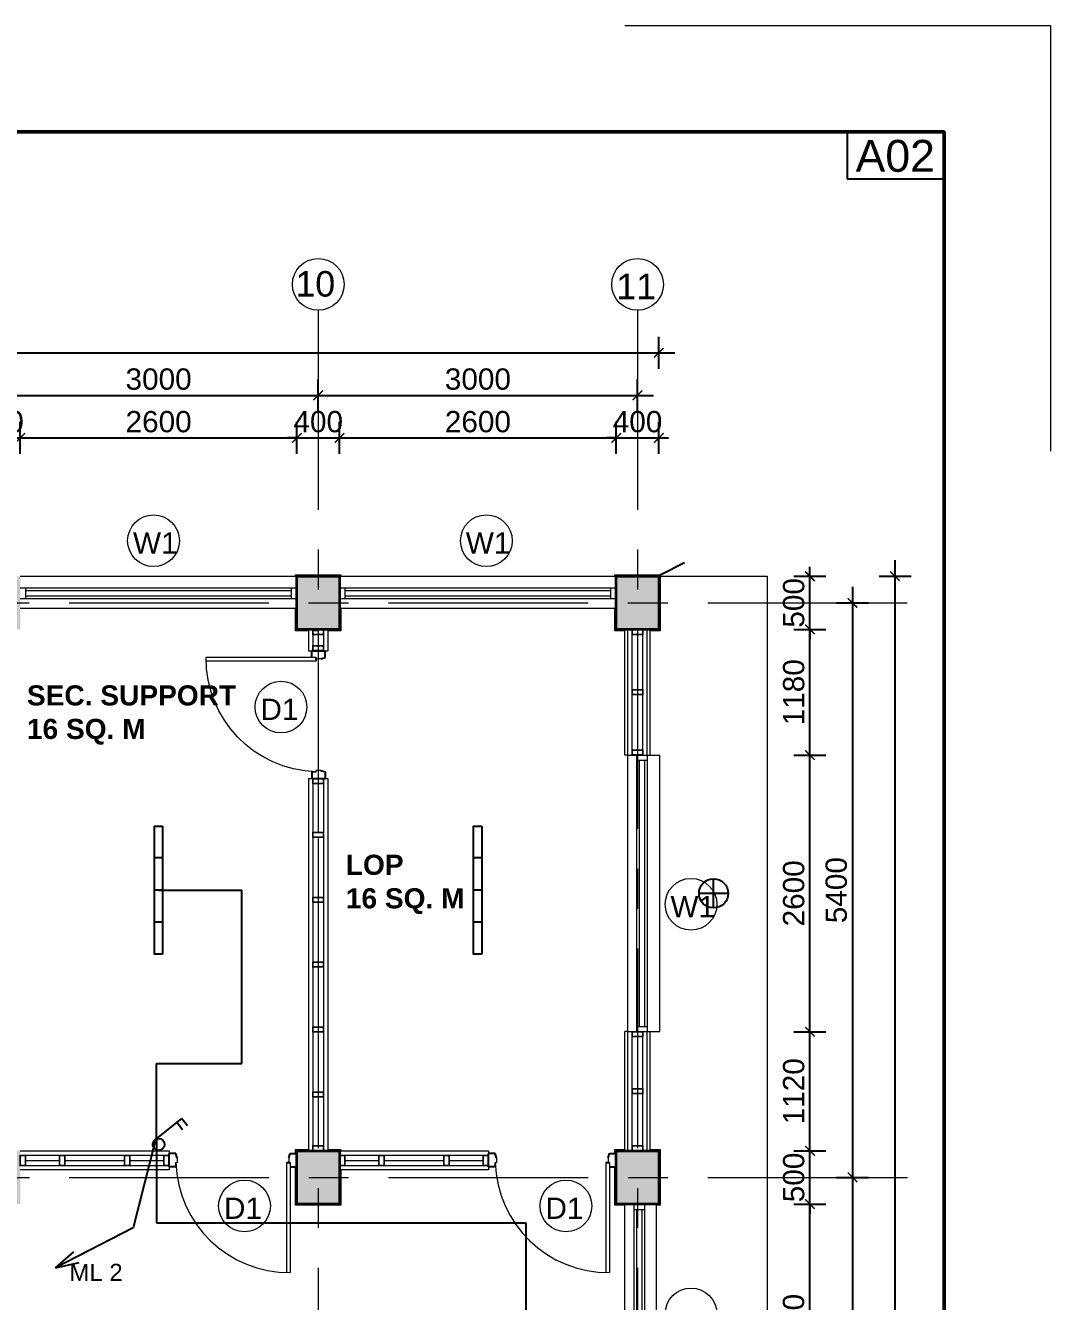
# Model space of a CAD drawing. Header units: inches. Extents: x 527934 to 2134587, y -408734 to 227304.
# Drawn here: x 1498151 to 1507781, y -192155 to -180163 of the extents above; entities that cross this region are included whole.
import ezdxf

# ---------------------------------------------------------------- set-up
doc = ezdxf.new("R2010")
doc.units = ezdxf.units.IN
doc.header["$MEASUREMENT"] = 0
doc.linetypes.add('CENTER', pattern=[2, 1.25, -0.25, 0.25, -0.25])
for name, color, linetype, lineweight in [('1 LIGHT N SWITCH', 3, 'Continuous', 25), ('6 LIGHT PT WIRING', 3, 'Continuous', 25), ('centre line', 1, 'CENTER', 9), ('dim', 253, 'Continuous', 9), ('door', 77, 'Continuous', 13), ('hatch', 250, 'Continuous', 5), ('hatch - general', 252, 'Continuous', 5), ('hatch 2', 251, 'Continuous', 5), ('metal', 40, 'Continuous', 18), ('partition wall', 5, 'Continuous', 20), ('plaster line', 253, 'Continuous', 5), ('sill', 253, 'Continuous', 13), ('text', 7, 'Continuous', 13), ('TITLE THICK', 7, 'Continuous', 50), ('TITLE THIN', 7, 'Continuous', 25), ('wall - brick', 30, 'Continuous', 35), ('window', 1, 'Continuous', 15)]:
    doc.layers.add(name, color=color, linetype=linetype, lineweight=lineweight)
doc.layers.add('paper', color=4, linetype='Continuous', lineweight=0, plot=False)
doc.styles.add('labelling', font='arial.ttf')
doc.styles.get("Standard").update_dxf_attribs({"font": 'arial.ttf'})
doc.styles.add('style1', font='arial.ttf')
doc.styles.add('swiss', font='swisse.ttf')
doc.linetypes.add('BATTING', pattern='A,0.0001,-0.1,[134,ltypeshp.shx,S=0.1,R=0,X=-0.1,Y=0],-0.2,[134,ltypeshp.shx,S=0.1,R=180,X=0.1,Y=0],-0.1', length=0.4001)
doc.dimstyles.new('dim 100', dxfattribs={"dimtxt": 200, "dimasz": 90, "dimexe": 150, "dimexo": 150, "dimgap": 50, "dimtad": 1, "dimdec": 0, "dimzin": 0, "dimdsep": 46, "dimtxsty": 'Standard', "dimblk": 'ARCHTICK', "dimcen": 100, "dimdle": 150, "dimazin": 0, "dimtfac": 1, "dimtdec": 0, "dimtix": 1, "dimtmove": 2, "dimatfit": 3, "dimfxl": 150, "dimfxlon": 1, "dimtolj": 1, "dimtzin": 0, "dimarcsym": 0})

# ---------------------------------------------------------------- blocks, each defined once
blk = doc.blocks.new('WINDOW 1')
at = {"layer": 'window'}
for p, q in [((2122082, -84476), (2124682, -84476)), ((2122132, -84476), (2122132, -84576)), ((2122132, -84501), (2124632, -84501)), ((2122082, -84576), (2124682, -84576)), ((2122132, -84551), (2124632, -84551))]:
    blk.add_line(p, q, dxfattribs=at)
at = {"layer": 'window', "ltscale": 400}
blk.add_line((2124632, -84576), (2124632, -84476), dxfattribs=at)
blk = doc.blocks.new('door 1')
at = {"layer": 'door', "lineweight": 25}
for p, q in [((1761262.3, -142071.5), (1761366.5, -142071.5)), ((1761262.3, -142124), (1761262.3, -142071.5)), ((1761366.5, -142124), (1761366.5, -142071.5)), ((1761333.2, -142134), (1761366.5, -142124)), ((1761295.7, -142989.8), (1761295.7, -143019)), ((1761262.3, -143019), (1761262.3, -143071.5)), ((1761262.3, -143071.5), (1761366.5, -143071.5)), ((1761333.2, -143009), (1761366.5, -143019)), ((1761366.5, -143019), (1761366.5, -143071.5))]:
    blk.add_line(p, q, dxfattribs=at)
at = {"layer": 'door'}
for p, q in [((1761262.3, -142124), (1761295.7, -142124)), ((1761295.7, -142124), (1761295.7, -142134)), ((1761333.2, -142134), (1761295.7, -142134)), ((1761295.7, -142989.8), (1760434.8, -142989.8)), ((1761295.7, -143019), (1760434.6, -143019)), ((1761333.2, -143009), (1761295.7, -143009))]:
    blk.add_line(p, q, dxfattribs=at)
blk.add_arc((1761319.9, -143009), 885.3, 91.56718, 180.64961, dxfattribs=at)
blk = doc.blocks.new('2X4')
at = {"layer": 'hatch 2'}
h = blk.add_hatch(dxfattribs=at)
h.set_pattern_fill('ANSI31', color=256, scale=20)
h.set_pattern_definition([(45, (0, 0), (-1.767766953, 1.767766953), [])])
h.paths.add_polyline_path([(5938822, -146997), (5938776, -146997, 0.414214), (5938774, -146999), (5938774, -147047), (5938777, -147047), (5938777, -147000), (5938821, -147000), (5938821, -147047), (5938824, -147047), (5938824, -146999, 0.414214)])
h.paths.add_polyline_path([(5938777, -147047), (5938774, -147047), (5938774, -147095, 0.414214), (5938776, -147097), (5938822, -147097, 0.414218), (5938824, -147095), (5938824, -147047), (5938821, -147047), (5938821, -147094), (5938777, -147094)])
at = {"layer": 'metal'}
blk.add_lwpolyline([(5938776, -147097), (5938822, -147097, 0.414214), (5938824, -147095), (5938824, -146999, 0.414214), (5938822, -146997), (5938776, -146997, 0.414214), (5938774, -146999), (5938774, -147095, 0.414214)], format="xyb", close=True, dxfattribs=at)
blk.add_lwpolyline([(5938777, -147094), (5938821, -147094), (5938821, -147000), (5938777, -147000)], close=True, dxfattribs=at)
blk = doc.blocks.new('_ArchTick')
at = {"color": 0, "linetype": 'ByBlock', "const_width": 0.15}
blk.add_lwpolyline([(-0.5, -0.5), (0.5, 0.5)], dxfattribs=at)
blk = doc.blocks.new('*D3329')
at = {"layer": 'Defpoints', "color": 0, "ltscale": 400}
for p in [(1504101, -183239), (1472701, -185339), (1504101, -185339)]:
    blk.add_point(p, dxfattribs=at)
at = {"layer": 'dim', "color": 0, "lineweight": -2, "ltscale": 400}
for p, q in [((1472701, -183389), (1472701, -183089)), ((1504101, -183389), (1504101, -183089)), ((1472551, -183239), (1504251, -183239))]:
    blk.add_line(p, q, dxfattribs=at)
at = {"layer": 'dim', "color": 0, "lineweight": -2, "ltscale": 400, "xscale": 90, "yscale": 90, "zscale": 90, "rotation": 180}
blk.add_blockref('_ArchTick', (1472701, -183239), dxfattribs=at)
at = {"layer": 'dim', "color": 0, "lineweight": -2, "ltscale": 400, "xscale": 90, "yscale": 90, "zscale": 90}
blk.add_blockref('_ArchTick', (1504101, -183239), dxfattribs=at)
at = {"layer": 'dim', "color": 0, "ltscale": 400, "insert": (1488401, -183087), "char_height": 200, "attachment_point": 5}
blk.add_mtext('\\A1;31400', dxfattribs=at)
blk = doc.blocks.new('*D3338')
at = {"layer": 'Defpoints', "color": 0, "ltscale": 400}
for p in [(1500901, -183639), (1497901, -185339), (1500901, -185339)]:
    blk.add_point(p, dxfattribs=at)
at = {"layer": 'dim', "color": 0, "lineweight": -2, "ltscale": 400}
for p, q in [((1497901, -183789), (1497901, -183489)), ((1500901, -183789), (1500901, -183489)), ((1497751, -183639), (1501051, -183639))]:
    blk.add_line(p, q, dxfattribs=at)
at = {"layer": 'dim', "color": 0, "lineweight": -2, "ltscale": 400, "xscale": 90, "yscale": 90, "zscale": 90, "rotation": 180}
blk.add_blockref('_ArchTick', (1497901, -183639), dxfattribs=at)
at = {"layer": 'dim', "color": 0, "lineweight": -2, "ltscale": 400, "xscale": 90, "yscale": 90, "zscale": 90}
blk.add_blockref('_ArchTick', (1500901, -183639), dxfattribs=at)
at = {"layer": 'dim', "color": 0, "ltscale": 400, "insert": (1499401, -183487), "char_height": 200, "attachment_point": 5}
blk.add_mtext('\\A1;3000', dxfattribs=at)
blk = doc.blocks.new('*D3339')
at = {"layer": 'Defpoints', "color": 0, "ltscale": 400}
for p in [(1503901, -183639), (1500901, -185339), (1503901, -185339)]:
    blk.add_point(p, dxfattribs=at)
at = {"layer": 'dim', "color": 0, "lineweight": -2, "ltscale": 400}
for p, q in [((1500901, -183789), (1500901, -183489)), ((1503901, -183789), (1503901, -183489)), ((1500751, -183639), (1504051, -183639))]:
    blk.add_line(p, q, dxfattribs=at)
at = {"layer": 'dim', "color": 0, "lineweight": -2, "ltscale": 400, "xscale": 90, "yscale": 90, "zscale": 90, "rotation": 180}
blk.add_blockref('_ArchTick', (1500901, -183639), dxfattribs=at)
at = {"layer": 'dim', "color": 0, "lineweight": -2, "ltscale": 400, "xscale": 90, "yscale": 90, "zscale": 90}
blk.add_blockref('_ArchTick', (1503901, -183639), dxfattribs=at)
at = {"layer": 'dim', "color": 0, "ltscale": 400, "insert": (1502401, -183487), "char_height": 200, "attachment_point": 5}
blk.add_mtext('\\A1;3000', dxfattribs=at)
blk = doc.blocks.new('*D3355')
at = {"layer": 'Defpoints', "color": 0, "ltscale": 400}
for p in [(1498101, -184039), (1497701, -185339), (1498101, -185339)]:
    blk.add_point(p, dxfattribs=at)
at = {"layer": 'dim', "color": 0, "lineweight": -2, "ltscale": 400}
for p, q in [((1497701, -184189), (1497701, -183889)), ((1498101, -184189), (1498101, -183889)), ((1497701, -184039), (1497611, -184039)), ((1497701, -184039), (1498101, -184039)), ((1498101, -184039), (1498191, -184039))]:
    blk.add_line(p, q, dxfattribs=at)
at = {"layer": 'dim', "color": 0, "lineweight": -2, "ltscale": 400, "xscale": 90, "yscale": 90, "zscale": 90}
blk.add_blockref('_ArchTick', (1497701, -184039), dxfattribs=at)
at = {"layer": 'dim', "color": 0, "lineweight": -2, "ltscale": 400, "xscale": 90, "yscale": 90, "zscale": 90, "rotation": 180}
blk.add_blockref('_ArchTick', (1498101, -184039), dxfattribs=at)
at = {"layer": 'dim', "color": 0, "ltscale": 400, "insert": (1497901, -183887), "char_height": 200, "attachment_point": 5}
blk.add_mtext('\\A1;400', dxfattribs=at)
blk = doc.blocks.new('*D3356')
at = {"layer": 'Defpoints', "color": 0, "ltscale": 400}
for p in [(1500701, -184039), (1498101, -185339), (1500701, -185339)]:
    blk.add_point(p, dxfattribs=at)
at = {"layer": 'dim', "color": 0, "lineweight": -2, "ltscale": 400}
for p, q in [((1498101, -184189), (1498101, -183889)), ((1500701, -184189), (1500701, -183889)), ((1497951, -184039), (1500851, -184039))]:
    blk.add_line(p, q, dxfattribs=at)
at = {"layer": 'dim', "color": 0, "lineweight": -2, "ltscale": 400, "xscale": 90, "yscale": 90, "zscale": 90, "rotation": 180}
blk.add_blockref('_ArchTick', (1498101, -184039), dxfattribs=at)
at = {"layer": 'dim', "color": 0, "lineweight": -2, "ltscale": 400, "xscale": 90, "yscale": 90, "zscale": 90}
blk.add_blockref('_ArchTick', (1500701, -184039), dxfattribs=at)
at = {"layer": 'dim', "color": 0, "ltscale": 400, "insert": (1499401, -183887), "char_height": 200, "attachment_point": 5}
blk.add_mtext('\\A1;2600', dxfattribs=at)
blk = doc.blocks.new('*D3357')
at = {"layer": 'Defpoints', "color": 0, "ltscale": 400}
for p in [(1501101, -184039), (1500701, -185339), (1501101, -185339)]:
    blk.add_point(p, dxfattribs=at)
at = {"layer": 'dim', "color": 0, "lineweight": -2, "ltscale": 400}
for p, q in [((1500701, -184189), (1500701, -183889)), ((1501101, -184189), (1501101, -183889)), ((1500701, -184039), (1500611, -184039)), ((1500701, -184039), (1501101, -184039)), ((1501101, -184039), (1501191, -184039))]:
    blk.add_line(p, q, dxfattribs=at)
at = {"layer": 'dim', "color": 0, "lineweight": -2, "ltscale": 400, "xscale": 90, "yscale": 90, "zscale": 90}
blk.add_blockref('_ArchTick', (1500701, -184039), dxfattribs=at)
at = {"layer": 'dim', "color": 0, "lineweight": -2, "ltscale": 400, "xscale": 90, "yscale": 90, "zscale": 90, "rotation": 180}
blk.add_blockref('_ArchTick', (1501101, -184039), dxfattribs=at)
at = {"layer": 'dim', "color": 0, "ltscale": 400, "insert": (1500901, -183887), "char_height": 200, "attachment_point": 5}
blk.add_mtext('\\A1;400', dxfattribs=at)
blk = doc.blocks.new('*D3358')
at = {"layer": 'Defpoints', "color": 0, "ltscale": 400}
for p in [(1503701, -184039), (1501101, -185339), (1503701, -185339)]:
    blk.add_point(p, dxfattribs=at)
at = {"layer": 'dim', "color": 0, "lineweight": -2, "ltscale": 400}
for p, q in [((1501101, -184189), (1501101, -183889)), ((1503701, -184189), (1503701, -183889)), ((1500951, -184039), (1503851, -184039))]:
    blk.add_line(p, q, dxfattribs=at)
at = {"layer": 'dim', "color": 0, "lineweight": -2, "ltscale": 400, "xscale": 90, "yscale": 90, "zscale": 90, "rotation": 180}
blk.add_blockref('_ArchTick', (1501101, -184039), dxfattribs=at)
at = {"layer": 'dim', "color": 0, "lineweight": -2, "ltscale": 400, "xscale": 90, "yscale": 90, "zscale": 90}
blk.add_blockref('_ArchTick', (1503701, -184039), dxfattribs=at)
at = {"layer": 'dim', "color": 0, "ltscale": 400, "insert": (1502401, -183887), "char_height": 200, "attachment_point": 5}
blk.add_mtext('\\A1;2600', dxfattribs=at)
blk = doc.blocks.new('*D3359')
at = {"layer": 'Defpoints', "color": 0, "ltscale": 400}
for p in [(1504101, -184039), (1503701, -185339), (1504101, -185339)]:
    blk.add_point(p, dxfattribs=at)
at = {"layer": 'dim', "color": 0, "lineweight": -2, "ltscale": 400}
for p, q in [((1503701, -184189), (1503701, -183889)), ((1504101, -184189), (1504101, -183889)), ((1503701, -184039), (1503611, -184039)), ((1503701, -184039), (1504101, -184039)), ((1504101, -184039), (1504191, -184039))]:
    blk.add_line(p, q, dxfattribs=at)
at = {"layer": 'dim', "color": 0, "lineweight": -2, "ltscale": 400, "xscale": 90, "yscale": 90, "zscale": 90}
blk.add_blockref('_ArchTick', (1503701, -184039), dxfattribs=at)
at = {"layer": 'dim', "color": 0, "lineweight": -2, "ltscale": 400, "xscale": 90, "yscale": 90, "zscale": 90, "rotation": 180}
blk.add_blockref('_ArchTick', (1504101, -184039), dxfattribs=at)
at = {"layer": 'dim', "color": 0, "ltscale": 400, "insert": (1503901, -183887), "char_height": 200, "attachment_point": 5}
blk.add_mtext('\\A1;400', dxfattribs=at)
blk = doc.blocks.new('*D3371')
at = {"layer": 'Defpoints', "color": 0, "ltscale": 400}
for p in [(1504101, -185339), (1506321, -185339), (1504101, -201079)]:
    blk.add_point(p, dxfattribs=at)
at = {"layer": 'dim', "color": 0, "lineweight": -2, "ltscale": 400}
for p, q in [((1506321, -201229), (1506321, -185189)), ((1506171, -185339), (1506471, -185339)), ((1506171, -201079), (1506471, -201079))]:
    blk.add_line(p, q, dxfattribs=at)
at = {"layer": 'dim', "color": 0, "lineweight": -2, "ltscale": 400, "xscale": 90, "yscale": 90, "zscale": 90}
for p, rotation in [((1506321, -185339), 90), ((1506321, -201079), 270)]:
    blk.add_blockref('_ArchTick', p, dxfattribs=dict(at, rotation=rotation))
at = {"layer": 'dim', "color": 0, "ltscale": 400, "insert": (1506169, -193209), "char_height": 200, "attachment_point": 5, "rotation": 90}
blk.add_mtext('\\A1;15740', dxfattribs=at)
blk = doc.blocks.new('*D2330')
at = {"layer": 'Defpoints', "color": 0, "ltscale": 400}
for p in [(1504101, -185589), (1504101, -190989), (1505921, -190989)]:
    blk.add_point(p, dxfattribs=at)
at = {"layer": 'dim', "color": 0, "lineweight": -2, "ltscale": 400}
for p, q in [((1505921, -185439), (1505921, -191139)), ((1505771, -185589), (1506071, -185589)), ((1505771, -190989), (1506071, -190989))]:
    blk.add_line(p, q, dxfattribs=at)
at = {"layer": 'dim', "color": 0, "lineweight": -2, "ltscale": 400, "xscale": 90, "yscale": 90, "zscale": 90}
for p, rotation in [((1505921, -185589), 90), ((1505921, -190989), 270)]:
    blk.add_blockref('_ArchTick', p, dxfattribs=dict(at, rotation=rotation))
at = {"layer": 'dim', "color": 0, "ltscale": 400, "insert": (1505769, -188289), "char_height": 200, "attachment_point": 5, "rotation": 90}
blk.add_mtext('\\A1;5400', dxfattribs=at)
blk = doc.blocks.new('*D2331')
at = {"layer": 'Defpoints', "color": 0, "ltscale": 400}
for p in [(1504101, -190989), (1504101, -195429), (1505921, -195429)]:
    blk.add_point(p, dxfattribs=at)
at = {"layer": 'dim', "color": 0, "lineweight": -2, "ltscale": 400}
for p, q in [((1505921, -190839), (1505921, -195579)), ((1505771, -190989), (1506071, -190989)), ((1505771, -195429), (1506071, -195429))]:
    blk.add_line(p, q, dxfattribs=at)
at = {"layer": 'dim', "color": 0, "lineweight": -2, "ltscale": 400, "xscale": 90, "yscale": 90, "zscale": 90}
for p, rotation in [((1505921, -190989), 90), ((1505921, -195429), 270)]:
    blk.add_blockref('_ArchTick', p, dxfattribs=dict(at, rotation=rotation))
at = {"layer": 'dim', "color": 0, "ltscale": 400, "insert": (1505769, -193209), "char_height": 200, "attachment_point": 5, "rotation": 90}
blk.add_mtext('\\A1;4440', dxfattribs=at)
blk = doc.blocks.new('*D3423')
at = {"layer": 'Defpoints', "color": 0, "ltscale": 400}
for p in [(1504101, -191239), (1505521, -191239), (1504021, -193549)]:
    blk.add_point(p, dxfattribs=at)
at = {"layer": 'plaster line', "color": 0, "lineweight": -2, "ltscale": 400}
for p, q in [((1505521, -193699), (1505521, -191089)), ((1505371, -191239), (1505671, -191239)), ((1505371, -193549), (1505671, -193549))]:
    blk.add_line(p, q, dxfattribs=at)
at = {"layer": 'plaster line', "color": 0, "lineweight": -2, "ltscale": 400, "xscale": 90, "yscale": 90, "zscale": 90}
for p, rotation in [((1505521, -191239), 90), ((1505521, -193549), 270)]:
    blk.add_blockref('_ArchTick', p, dxfattribs=dict(at, rotation=rotation))
at = {"layer": 'plaster line', "color": 0, "ltscale": 400, "insert": (1505368, -192394), "char_height": 200, "attachment_point": 5, "rotation": 90}
blk.add_mtext('\\A1;2310', dxfattribs=at)
blk = doc.blocks.new('*D3424')
at = {"layer": 'Defpoints', "color": 0, "ltscale": 400}
for p in [(1504101, -190739), (1505521, -190739), (1504101, -191239)]:
    blk.add_point(p, dxfattribs=at)
at = {"layer": 'plaster line', "color": 0, "lineweight": -2, "ltscale": 400}
for p, q in [((1505521, -190739), (1505521, -190649)), ((1505371, -190739), (1505671, -190739)), ((1505521, -191239), (1505521, -190739)), ((1505371, -191239), (1505671, -191239)), ((1505521, -191239), (1505521, -191329))]:
    blk.add_line(p, q, dxfattribs=at)
at = {"layer": 'plaster line', "color": 0, "lineweight": -2, "ltscale": 400, "xscale": 90, "yscale": 90, "zscale": 90}
for p, rotation in [((1505521, -190739), 270), ((1505521, -191239), 90)]:
    blk.add_blockref('_ArchTick', p, dxfattribs=dict(at, rotation=rotation))
at = {"layer": 'plaster line', "color": 0, "ltscale": 400, "insert": (1505369, -190989), "char_height": 200, "attachment_point": 5, "rotation": 90}
blk.add_mtext('\\A1;500', dxfattribs=at)
blk = doc.blocks.new('*D3425')
at = {"layer": 'Defpoints', "color": 0, "ltscale": 400}
for p in [(1504021, -189619), (1505521, -189619), (1504101, -190739)]:
    blk.add_point(p, dxfattribs=at)
at = {"layer": 'plaster line', "color": 0, "lineweight": -2, "ltscale": 400}
for p, q in [((1505521, -190889), (1505521, -189469)), ((1505371, -189619), (1505671, -189619)), ((1505371, -190739), (1505671, -190739))]:
    blk.add_line(p, q, dxfattribs=at)
at = {"layer": 'plaster line', "color": 0, "lineweight": -2, "ltscale": 400, "xscale": 90, "yscale": 90, "zscale": 90}
for p, rotation in [((1505521, -189619), 90), ((1505521, -190739), 270)]:
    blk.add_blockref('_ArchTick', p, dxfattribs=dict(at, rotation=rotation))
at = {"layer": 'plaster line', "color": 0, "ltscale": 400, "insert": (1505369, -190179), "char_height": 200, "attachment_point": 5, "rotation": 90}
blk.add_mtext('\\A1;1120', dxfattribs=at)
blk = doc.blocks.new('*D3426')
at = {"layer": 'Defpoints', "color": 0, "ltscale": 400}
for p in [(1504021, -187019), (1505521, -187019), (1504021, -189619)]:
    blk.add_point(p, dxfattribs=at)
at = {"layer": 'plaster line', "color": 0, "lineweight": -2, "ltscale": 400}
for p, q in [((1505521, -189769), (1505521, -186869)), ((1505371, -187019), (1505671, -187019)), ((1505371, -189619), (1505671, -189619))]:
    blk.add_line(p, q, dxfattribs=at)
at = {"layer": 'plaster line', "color": 0, "lineweight": -2, "ltscale": 400, "xscale": 90, "yscale": 90, "zscale": 90}
for p, rotation in [((1505521, -187019), 90), ((1505521, -189619), 270)]:
    blk.add_blockref('_ArchTick', p, dxfattribs=dict(at, rotation=rotation))
at = {"layer": 'plaster line', "color": 0, "ltscale": 400, "insert": (1505369, -188319), "char_height": 200, "attachment_point": 5, "rotation": 90}
blk.add_mtext('\\A1;2600', dxfattribs=at)
blk = doc.blocks.new('*D3427')
at = {"layer": 'Defpoints', "color": 0, "ltscale": 400}
for p in [(1504021, -185839), (1505521, -185839), (1504021, -187019)]:
    blk.add_point(p, dxfattribs=at)
at = {"layer": 'plaster line', "color": 0, "lineweight": -2, "ltscale": 400}
for p, q in [((1505521, -187169), (1505521, -185689)), ((1505371, -185839), (1505671, -185839)), ((1505371, -187019), (1505671, -187019))]:
    blk.add_line(p, q, dxfattribs=at)
at = {"layer": 'plaster line', "color": 0, "lineweight": -2, "ltscale": 400, "xscale": 90, "yscale": 90, "zscale": 90}
for p, rotation in [((1505521, -185839), 90), ((1505521, -187019), 270)]:
    blk.add_blockref('_ArchTick', p, dxfattribs=dict(at, rotation=rotation))
at = {"layer": 'plaster line', "color": 0, "ltscale": 400, "insert": (1505369, -186429), "char_height": 200, "attachment_point": 5, "rotation": 90}
blk.add_mtext('\\A1;1180', dxfattribs=at)
blk = doc.blocks.new('*D3428')
at = {"layer": 'Defpoints', "color": 0, "ltscale": 400}
for p in [(1504101, -185339), (1505521, -185339), (1504021, -185839)]:
    blk.add_point(p, dxfattribs=at)
at = {"layer": 'plaster line', "color": 0, "lineweight": -2, "ltscale": 400}
for p, q in [((1505521, -185339), (1505521, -185249)), ((1505371, -185339), (1505671, -185339)), ((1505521, -185839), (1505521, -185339)), ((1505371, -185839), (1505671, -185839)), ((1505521, -185839), (1505521, -185929))]:
    blk.add_line(p, q, dxfattribs=at)
at = {"layer": 'plaster line', "color": 0, "lineweight": -2, "ltscale": 400, "xscale": 90, "yscale": 90, "zscale": 90}
for p, rotation in [((1505521, -185339), 270), ((1505521, -185839), 90)]:
    blk.add_blockref('_ArchTick', p, dxfattribs=dict(at, rotation=rotation))
at = {"layer": 'plaster line', "color": 0, "ltscale": 400, "insert": (1505369, -185589), "char_height": 200, "attachment_point": 5, "rotation": 90}
blk.add_mtext('\\A1;500', dxfattribs=at)
blk = doc.blocks.new('dome')
at = {"color": 3}
for p, q in [((542951, 234900), (542951, 235175)), ((543088, 235037), (542814, 235037))]:
    blk.add_line(p, q, dxfattribs=at)
blk.add_circle((542951, 235037), 137, dxfattribs=at)
blk = doc.blocks.new('2 GANG')
at = {"color": 3}
for p, q in [((546996.5, 231907.1), (547117.2, 232109)), ((547117.2, 232109), (547173.2, 232075.3)), ((547094.6, 232071.2), (547150.6, 232037.5))]:
    blk.add_line(p, q, dxfattribs=at)
blk.add_circle((547026.8, 231875), 42.7, dxfattribs=at)
blk = doc.blocks.new('1x36 TL MO')
at = {"color": 3}
for p, q in [((11329249, 640105), (11330290, 640105)), ((11329507, 640105), (11329507, 640038)), ((11329769, 640105), (11329769, 640038)), ((11330030, 640105), (11330030, 640038))]:
    blk.add_line(p, q, dxfattribs=at)
blk.add_lwpolyline([(11330290, 640105), (11330290, 640038), (11329249, 640038), (11329249, 640105)], dxfattribs=at)
blk = doc.blocks.new('*U1906')
at = {"color": 3}
for p, q in [((-181326.36, -126938.56), (-181316.99, -126958.08)), ((-181316.99, -126958.08), (-181324.97, -126976.97)), ((-181324.97, -126976.97), (-181324.06, -126971.34)), ((-181324.97, -126976.97), (-181321.5, -126972.42))]:
    blk.add_line(p, q, dxfattribs=at)

msp = doc.modelspace()

# ---------------------------------------------------------------- hatches: boundary and pattern name
at = {"layer": 'hatch - general'}
h = msp.add_hatch(dxfattribs=at)
h.set_pattern_fill('AR-CONC', color=256, scale=15)
h.set_pattern_definition([(50, (-648981.04, -100972.85), (107.5890274, -9.4128202), [11.25, -123.75]), (355, (-648981.04, -100972.85), (-20.8127, 112.82882), [9, -99]), (100.4514445, (-648972.07, -100973.63), (86.776327, 103.4159986), [9.561029, -105.171317]), (46.1842, (-648981.04, -100942.85), (160.0862, -24.827892), [16.875, -185.625]), (96.6356355, (-648967.7, -100944.92), (140.199292, 146.11779), [14.341551, -157.757064]), (351.184164, (-648981.04, -100942.85), (140.199292, 146.11779), [13.5, -148.5]), (21, (-648966.04, -100950.35), (89.5360578, -60.3928336), [11.25, -123.75]), (326, (-648966.04, -100950.35), (36.4973, 108.772507), [9, -99]), (71.451445, (-648958.58, -100955.38), (126.0333565, 48.379673), [9.5610285, -105.171317]), (37.5, (-648981.04, -100972.847), (1.8239783, 49.9340781), [0, -97.8, 0, -100.5, 0, -99.375]), (7.5, (-648981.04, -100972.85), (39.4604306, 59.1617568), [0, -57.3, 0, -95.55, 0, -37.875]), (327.5, (-649014.49, -100972.847), (80.0733654, -3.38323076), [0, -37.5, 0, -117, 0, -155.25]), (317.5, (-649029.49, -100972.85), (87.4779254, 15.0157473), [0, -48.75, 0, -77.7, 0, -110.25])])
h.paths.add_polyline_path([(1488100.6, -195178.8), (1487900.6, -195178.8), (1487900.6, -195428.8), (1488100.6, -195428.8)])
h.paths.add_polyline_path([(1488100.6, -195428.8), (1487900.6, -195428.8), (1487900.6, -195678.8), (1488100.6, -195678.8)])
h.paths.add_polyline_path([(1487900.6, -195428.8), (1487700.6, -195428.8), (1487700.6, -195678.8), (1487900.6, -195678.8)])
h.paths.add_polyline_path([(1487900.6, -195178.8), (1487700.6, -195178.8), (1487700.6, -195428.8), (1487900.6, -195428.8)])
h.paths.add_polyline_path([(1485100.6, -195428.8), (1484900.6, -195428.8), (1484900.6, -195678.8), (1485100.6, -195678.8)])
h.paths.add_polyline_path([(1485100.6, -195178.8), (1484900.6, -195178.8), (1484900.6, -195428.8), (1485100.6, -195428.8)])
h.paths.add_polyline_path([(1484900.6, -195178.8), (1484700.6, -195178.8), (1484700.6, -195428.8), (1484900.6, -195428.8)])
h.paths.add_polyline_path([(1484900.6, -195428.8), (1484700.6, -195428.8), (1484700.6, -195678.8), (1484900.6, -195678.8)])
h.paths.add_polyline_path([(1482100.6, -195428.8), (1481900.6, -195428.8), (1481900.6, -195678.8), (1482100.6, -195678.8)])
h.paths.add_polyline_path([(1482100.6, -195178.8), (1481900.6, -195178.8), (1481900.6, -195428.8), (1482100.6, -195428.8)])
h.paths.add_polyline_path([(1481900.6, -195178.8), (1481700.6, -195178.8), (1481700.6, -195428.8), (1481900.6, -195428.8)])
h.paths.add_polyline_path([(1481900.6, -195428.8), (1481700.6, -195428.8), (1481700.6, -195678.8), (1481900.6, -195678.8)])
h.paths.add_polyline_path([(1478900.6, -195428.8), (1478700.6, -195428.8), (1478700.6, -195678.8), (1478900.6, -195678.8)])
h.paths.add_polyline_path([(1479100.6, -195428.8), (1478900.6, -195428.8), (1478900.6, -195678.8), (1479100.6, -195678.8)])
h.paths.add_polyline_path([(1479100.6, -195178.8), (1478900.6, -195178.8), (1478900.6, -195428.8), (1479100.6, -195428.8)])
h.paths.add_polyline_path([(1478900.6, -195178.8), (1478700.6, -195178.8), (1478700.6, -195428.8), (1478900.6, -195428.8)])
h.paths.add_polyline_path([(1476100.6, -195428.8), (1475900.6, -195428.8), (1475900.6, -195678.8), (1476100.6, -195678.8)])
h.paths.add_polyline_path([(1476100.6, -195178.8), (1475900.6, -195178.8), (1475900.6, -195428.8), (1476100.6, -195428.8)])
h.paths.add_polyline_path([(1475900.6, -195178.8), (1475700.6, -195178.8), (1475700.6, -195428.8), (1475900.6, -195428.8)])
h.paths.add_polyline_path([(1475900.6, -195428.8), (1475700.6, -195428.8), (1475700.6, -195678.8), (1475900.6, -195678.8)])
h.paths.add_polyline_path([(1473100.6, -195428.8), (1472900.6, -195428.8), (1472900.6, -195678.8), (1473100.6, -195678.8)])
h.paths.add_polyline_path([(1473100.6, -195178.8), (1472900.6, -195178.8), (1472900.6, -195428.8), (1473100.6, -195428.8)])
h.paths.add_polyline_path([(1472900.6, -195178.8), (1472700.6, -195178.8), (1472700.6, -195428.8), (1472900.6, -195428.8)])
h.paths.add_polyline_path([(1472900.6, -195428.8), (1472700.6, -195428.8), (1472700.6, -195678.8), (1472900.6, -195678.8)])
h.paths.add_polyline_path([(1472900.6, -190738.8), (1472700.6, -190738.8), (1472700.6, -190988.8), (1472900.6, -190988.8)])
h.paths.add_polyline_path([(1473100.6, -190738.8), (1472900.6, -190738.8), (1472900.6, -190988.8), (1473100.6, -190988.8)])
h.paths.add_polyline_path([(1473100.6, -190988.8), (1472900.6, -190988.8), (1472900.6, -191238.8), (1473100.6, -191238.8)])
h.paths.add_polyline_path([(1472900.6, -190988.8), (1472700.6, -190988.8), (1472700.6, -191238.8), (1472900.6, -191238.8)])
h.paths.add_polyline_path([(1475900.6, -190738.8), (1475700.6, -190738.8), (1475700.6, -190988.8), (1475900.6, -190988.8)])
h.paths.add_polyline_path([(1476100.6, -190738.8), (1475900.6, -190738.8), (1475900.6, -190988.8), (1476100.6, -190988.8)])
h.paths.add_polyline_path([(1476100.6, -190988.8), (1475900.6, -190988.8), (1475900.6, -191238.8), (1476100.6, -191238.8)])
h.paths.add_polyline_path([(1475900.6, -190988.8), (1475700.6, -190988.8), (1475700.6, -191238.8), (1475900.6, -191238.8)])
h.paths.add_polyline_path([(1479100.6, -190988.8), (1478900.6, -190988.8), (1478900.6, -191238.8), (1479100.6, -191238.8)])
h.paths.add_polyline_path([(1479100.6, -190738.8), (1478900.6, -190738.8), (1478900.6, -190988.8), (1479100.6, -190988.8)])
h.paths.add_polyline_path([(1478900.6, -190738.8), (1478700.6, -190738.8), (1478700.6, -190988.8), (1478900.6, -190988.8)])
h.paths.add_polyline_path([(1478900.6, -190988.8), (1478700.6, -190988.8), (1478700.6, -191238.8), (1478900.6, -191238.8)])
h.paths.add_polyline_path([(1482100.6, -190988.8), (1481700.6, -190988.8), (1481700.6, -191238.8), (1482100.6, -191238.8)])
h.paths.add_polyline_path([(1482100.6, -190738.8), (1481700.6, -190738.8), (1481700.6, -190988.8), (1482100.6, -190988.8)])
h.paths.add_polyline_path([(1485100.6, -190988.8), (1484900.6, -190988.8), (1484900.6, -191238.8), (1485100.6, -191238.8)])
h.paths.add_polyline_path([(1484900.6, -190988.8), (1484700.6, -190988.8), (1484700.6, -191238.8), (1484900.6, -191238.8)])
h.paths.add_polyline_path([(1484900.6, -190738.8), (1484700.6, -190738.8), (1484700.6, -190988.8), (1484900.6, -190988.8)])
h.paths.add_polyline_path([(1485100.6, -190738.8), (1484900.6, -190738.8), (1484900.6, -190988.8), (1485100.6, -190988.8)])
h.paths.add_polyline_path([(1488100.6, -190988.8), (1487900.6, -190988.8), (1487900.6, -191238.8), (1488100.6, -191238.8)])
h.paths.add_polyline_path([(1487900.6, -190988.8), (1487700.6, -190988.8), (1487700.6, -191238.8), (1487900.6, -191238.8)])
h.paths.add_polyline_path([(1488100.6, -190738.8), (1487900.6, -190738.8), (1487900.6, -190988.8), (1488100.6, -190988.8)])
h.paths.add_polyline_path([(1487900.6, -190738.8), (1487700.6, -190738.8), (1487700.6, -190988.8), (1487900.6, -190988.8)])
h.paths.add_polyline_path([(1491100.6, -190988.8), (1490900.6, -190988.8), (1490900.6, -191238.8), (1491100.6, -191238.8)])
h.paths.add_polyline_path([(1491100.6, -190738.8), (1490900.6, -190738.8), (1490900.6, -190988.8), (1491100.6, -190988.8)])
h.paths.add_polyline_path([(1490900.6, -190738.8), (1490700.6, -190738.8), (1490700.6, -190988.8), (1490900.6, -190988.8)])
h.paths.add_polyline_path([(1490900.6, -190988.8), (1490700.6, -190988.8), (1490700.6, -191238.8), (1490900.6, -191238.8)])
h.paths.add_polyline_path([(1494100.6, -190988.8), (1493900.6, -190988.8), (1493900.6, -191238.8), (1494010.6, -191238.8), (1494100.6, -191238.8)])
h.paths.add_polyline_path([(1494100.6, -190738.8), (1493900.6, -190738.8), (1493900.6, -190988.8), (1494100.6, -190988.8)])
h.paths.add_polyline_path([(1493900.6, -190738.8), (1493700.6, -190738.8), (1493700.6, -190988.8), (1493900.6, -190988.8)])
h.paths.add_polyline_path([(1493900.6, -190988.8), (1493700.6, -190988.8), (1493700.6, -191238.8), (1493900.6, -191238.8)])
h.paths.add_polyline_path([(1498100.6, -190988.8), (1497900.6, -190988.8), (1497900.6, -191238.8), (1498100.6, -191238.8)])
h.paths.add_polyline_path([(1498100.6, -190738.8), (1497900.6, -190738.8), (1497900.6, -190988.8), (1498100.6, -190988.8)])
h.paths.add_polyline_path([(1497900.6, -190738.8), (1497700.6, -190738.8), (1497700.6, -190988.8), (1497900.6, -190988.8)])
h.paths.add_polyline_path([(1497900.6, -190988.8), (1497700.6, -190988.8), (1497700.6, -191238.8), (1497900.6, -191238.8)])
h.paths.add_polyline_path([(1501100.6, -190988.8), (1500900.6, -190988.8), (1500900.6, -191238.8), (1501100.6, -191238.8)])
h.paths.add_polyline_path([(1501100.6, -190738.8), (1500900.6, -190738.8), (1500900.6, -190988.8), (1501100.6, -190988.8)])
h.paths.add_polyline_path([(1500900.6, -190738.8), (1500700.6, -190738.8), (1500700.6, -190988.8), (1500900.6, -190988.8)])
h.paths.add_polyline_path([(1500900.6, -190988.8), (1500700.6, -190988.8), (1500700.6, -191238.8), (1500900.6, -191238.8)])
h.paths.add_polyline_path([(1504100.6, -190988.8), (1503900.6, -190988.8), (1503900.6, -191238.8), (1504100.6, -191238.8)])
h.paths.add_polyline_path([(1504100.6, -190738.8), (1503900.6, -190738.8), (1503900.6, -190988.8), (1504100.6, -190988.8)])
h.paths.add_polyline_path([(1503900.6, -190738.8), (1503700.6, -190738.8), (1503700.6, -190988.8), (1503900.6, -190988.8)])
h.paths.add_polyline_path([(1503900.6, -190988.8), (1503700.6, -190988.8), (1503700.6, -191238.8), (1503900.6, -191238.8)])
h.paths.add_polyline_path([(1504100.6, -185588.8), (1503900.6, -185588.8), (1503900.6, -185838.8), (1504100.6, -185838.8)])
h.paths.add_polyline_path([(1504100.6, -185338.8), (1503900.6, -185338.8), (1503900.6, -185588.8), (1504100.6, -185588.8)])
h.paths.add_polyline_path([(1503900.6, -185338.8), (1503700.6, -185338.8), (1503700.6, -185588.8), (1503900.6, -185588.8)])
h.paths.add_polyline_path([(1503900.6, -185588.8), (1503700.6, -185588.8), (1503700.6, -185838.8), (1503900.6, -185838.8)])
h.paths.add_polyline_path([(1501100.6, -185588.8), (1500900.6, -185588.8), (1500900.6, -185838.8), (1501100.6, -185838.8)])
h.paths.add_polyline_path([(1501100.6, -185338.8), (1500900.6, -185338.8), (1500900.6, -185588.8), (1501100.6, -185588.8)])
h.paths.add_polyline_path([(1500900.6, -185338.8), (1500700.6, -185338.8), (1500700.6, -185588.8), (1500900.6, -185588.8)])
h.paths.add_polyline_path([(1500900.6, -185588.8), (1500700.6, -185588.8), (1500700.6, -185838.8), (1500900.6, -185838.8)])
h.paths.add_polyline_path([(1498100.6, -185588.8), (1497900.6, -185588.8), (1497900.6, -185838.8), (1498100.6, -185838.8)])
h.paths.add_polyline_path([(1498100.6, -185338.8), (1497900.6, -185338.8), (1497900.6, -185588.8), (1498100.6, -185588.8)])
h.paths.add_polyline_path([(1497900.6, -185338.8), (1497700.6, -185338.8), (1497700.6, -185588.8), (1497900.6, -185588.8)])
h.paths.add_polyline_path([(1497900.6, -185588.8), (1497700.6, -185588.8), (1497700.6, -185838.8), (1497900.6, -185838.8)])
h.paths.add_polyline_path([(1494100.6, -185588.8), (1493900.6, -185588.8), (1493900.6, -185838.8), (1494100.6, -185838.8)])
h.paths.add_polyline_path([(1494100.6, -185338.8), (1493900.6, -185338.8), (1493900.6, -185588.8), (1494100.6, -185588.8)])
h.paths.add_polyline_path([(1493900.6, -185338.8), (1493700.6, -185338.8), (1493700.6, -185588.8), (1493900.6, -185588.8)])
h.paths.add_polyline_path([(1493900.6, -185588.8), (1493700.6, -185588.8), (1493700.6, -185838.8), (1493900.6, -185838.8)])
h.paths.add_polyline_path([(1491100.6, -185588.8), (1490900.6, -185588.8), (1490900.6, -185838.8), (1491100.6, -185838.8)])
h.paths.add_polyline_path([(1491100.6, -185338.8), (1490900.6, -185338.8), (1490900.6, -185588.8), (1491100.6, -185588.8)])
h.paths.add_polyline_path([(1490900.6, -185338.8), (1490700.6, -185338.8), (1490700.6, -185588.8), (1490900.6, -185588.8)])
h.paths.add_polyline_path([(1490900.6, -185588.8), (1490700.6, -185588.8), (1490700.6, -185838.8), (1490900.6, -185838.8)])
h.paths.add_polyline_path([(1488100.6, -185588.8), (1487900.6, -185588.8), (1487900.6, -185838.8), (1488100.6, -185838.8)])
h.paths.add_polyline_path([(1488100.6, -185338.8), (1487900.6, -185338.8), (1487900.6, -185588.8), (1488100.6, -185588.8)])
h.paths.add_polyline_path([(1487900.6, -185338.8), (1487700.6, -185338.8), (1487700.6, -185588.8), (1487900.6, -185588.8)])
h.paths.add_polyline_path([(1487900.6, -185588.8), (1487700.6, -185588.8), (1487700.6, -185838.8), (1487900.6, -185838.8)])
h.paths.add_polyline_path([(1485100.6, -185588.8), (1484900.6, -185588.8), (1484900.6, -185838.8), (1485100.6, -185838.8)])
h.paths.add_polyline_path([(1485100.6, -185338.8), (1484900.6, -185338.8), (1484900.6, -185588.8), (1485100.6, -185588.8)])
h.paths.add_polyline_path([(1484900.6, -185338.8), (1484700.6, -185338.8), (1484700.6, -185588.8), (1484900.6, -185588.8)])
h.paths.add_polyline_path([(1484900.6, -185588.8), (1484700.6, -185588.8), (1484700.6, -185838.8), (1484900.6, -185838.8)])
h.paths.add_polyline_path([(1482100.6, -185588.8), (1481900.6, -185588.8), (1481900.6, -185838.8), (1482100.6, -185838.8)])
h.paths.add_polyline_path([(1482100.6, -185338.8), (1481900.6, -185338.8), (1481900.6, -185588.8), (1482100.6, -185588.8)])
h.paths.add_polyline_path([(1481900.6, -185338.8), (1481700.6, -185338.8), (1481700.6, -185588.8), (1481900.6, -185588.8)])
h.paths.add_polyline_path([(1481900.6, -185588.8), (1481700.6, -185588.8), (1481700.6, -185838.8), (1481900.6, -185838.8)])
h.paths.add_polyline_path([(1479100.6, -185588.8), (1478900.6, -185588.8), (1478900.6, -185838.8), (1479100.6, -185838.8)])
h.paths.add_polyline_path([(1479100.6, -185338.8), (1478900.6, -185338.8), (1478900.6, -185588.8), (1479100.6, -185588.8)])
h.paths.add_polyline_path([(1478900.6, -185338.8), (1478700.6, -185338.8), (1478700.6, -185588.8), (1478900.6, -185588.8)])
h.paths.add_polyline_path([(1478900.6, -185588.8), (1478700.6, -185588.8), (1478700.6, -185838.8), (1478900.6, -185838.8)])
h.paths.add_polyline_path([(1476100.6, -185588.8), (1475900.6, -185588.8), (1475900.6, -185838.8), (1476100.6, -185838.8)])
h.paths.add_polyline_path([(1476100.6, -185338.8), (1475900.6, -185338.8), (1475900.6, -185588.8), (1476100.6, -185588.8)])
h.paths.add_polyline_path([(1475900.6, -185338.8), (1475700.6, -185338.8), (1475700.6, -185588.8), (1475900.6, -185588.8)])
h.paths.add_polyline_path([(1475900.6, -185588.8), (1475700.6, -185588.8), (1475700.6, -185838.8), (1475900.6, -185838.8)])
h.paths.add_polyline_path([(1473100.6, -185588.8), (1472900.6, -185588.8), (1472900.6, -185838.8), (1473100.6, -185838.8)])
h.paths.add_polyline_path([(1473100.6, -185338.8), (1472900.6, -185338.8), (1472900.6, -185588.8), (1473100.6, -185588.8)])
h.paths.add_polyline_path([(1472900.6, -185338.8), (1472700.6, -185338.8), (1472700.6, -185588.8), (1472900.6, -185588.8)])
h.paths.add_polyline_path([(1472900.6, -185588.8), (1472700.6, -185588.8), (1472700.6, -185838.8), (1472900.6, -185838.8)])

# ---------------------------------------------------------------- linework, layer by layer
at = {"layer": '6 LIGHT PT WIRING', "ltscale": 400}
for p, q in [((1504112.6, -185326.8), (1504340.9, -185210.8)), ((1499400.3, -188288.8), (1500182.5, -188288.8)), ((1500182.5, -189919), (1500182.5, -188288.8)), ((1499379.8, -190625.8), (1499379.8, -189919)), ((1499379.8, -189919), (1500182.5, -189919)), ((1499379.8, -190625.8), (1499379.8, -191414.5)), ((1499379.8, -191414.5), (1502852, -191414.5)), ((1502852, -191414.5), (1502852, -193831.1))]:
    msp.add_line(p, q, dxfattribs=at)
at = {"layer": 'centre line', "ltscale": 1500}
for p, q in [((1500900.6, -182838.8), (1500900.6, -203678.8)), ((1503900.6, -182838.8), (1503900.6, -203678.8)), ((1468561, -185588.8), (1506781, -185588.8)), ((1468561.6, -190988.8), (1506781, -190988.8))]:
    msp.add_line(p, q, dxfattribs=at)
at = {"layer": 'dim'}
for centre in [(1500901.1, -182596), (1503901.1, -182596), (1499353.2, -185005.1), (1502480.5, -185005.1), (1500550.7, -186568.7), (1504403.5, -188422), (1500208.1, -191257.1), (1503228.3, -191257.1), (1504403.5, -192271.6)]:
    msp.add_circle(centre, 242.9, dxfattribs=at)
at = {"layer": 'hatch', "linetype": 'BATTING', "ltscale": 80}
for p, q in [((1500900.6, -185888.8), (1500900.6, -185988.8)), ((1503900.6, -185888.8), (1503900.6, -186403.8)), ((1503900.6, -186453.8), (1503900.6, -186968.8)), ((1500900.6, -187288.8), (1500900.6, -187743.8)), ((1500900.6, -187793.8), (1500900.6, -188353.8)), ((1500900.6, -188403.8), (1500900.6, -188963.8)), ((1500900.6, -189013.8), (1500900.6, -189573.8)), ((1500900.6, -189623.8), (1500900.6, -190183.8)), ((1503900.6, -189668.8), (1503900.6, -190153.8)), ((1500900.6, -190233.8), (1500900.6, -190688.8)), ((1503900.6, -190203.8), (1503900.6, -190688.8)), ((1498150.6, -190828.8), (1498470.6, -190828.8)), ((1498520.6, -190828.8), (1499080.6, -190828.8)), ((1499130.6, -190828.8), (1499450.6, -190828.8)), ((1501150.6, -190828.8), (1501470.6, -190828.8)), ((1501520.6, -190828.8), (1502080.6, -190828.8)), ((1502130.6, -190828.8), (1502450.6, -190828.8))]:
    msp.add_line(p, q, dxfattribs=at)
at = {"layer": 'paper'}
msp.add_lwpolyline([(1503781, -180163), (1507781, -180163), (1507781, -184163)], dxfattribs=at)
at = {"layer": 'partition wall'}
for p, q in [((1504112.6, -185338.8), (1505120.6, -185338.8)), ((1505120.6, -185338.8), (1505120.6, -201078.8)), ((1500810.6, -185838.8), (1500810.6, -186038.8)), ((1500850.6, -185838.8), (1500850.6, -186038.8)), ((1500950.6, -185838.8), (1500950.6, -186038.8)), ((1500990.6, -185838.8), (1500990.6, -186038.8)), ((1503810.6, -187018.8), (1503810.6, -185838.8)), ((1503850.6, -187018.8), (1503850.6, -185838.8)), ((1503950.6, -187018.8), (1503950.6, -185838.8)), ((1503990.6, -187018.8), (1503990.6, -185838.8)), ((1500810.6, -186038.8), (1500990.6, -186038.8)), ((1503810.6, -187018.8), (1503990.6, -187018.8)), ((1500810.6, -187238.8), (1500810.6, -190738.8)), ((1500810.6, -187238.8), (1500990.6, -187238.8)), ((1500850.6, -187238.8), (1500850.6, -190738.8)), ((1500950.6, -187238.8), (1500950.6, -190738.8)), ((1500990.6, -187238.8), (1500990.6, -190738.8)), ((1503810.6, -189618.8), (1503990.6, -189618.8)), ((1503810.6, -190738.8), (1503810.6, -189618.8)), ((1503850.6, -190738.8), (1503850.6, -189618.8)), ((1503950.6, -190738.8), (1503950.6, -189618.8)), ((1503990.6, -190738.8), (1503990.6, -189618.8))]:
    msp.add_line(p, q, dxfattribs=at)
at = {"layer": 'partition wall', "ltscale": 400}
for p, q in [((1498100.6, -190738.8), (1499500.6, -190738.8)), ((1498100.6, -190778.8), (1499500.6, -190778.8)), ((1499500.6, -190738.8), (1499500.6, -190918.8)), ((1501100.6, -190738.8), (1502500.6, -190738.8)), ((1501100.6, -190778.8), (1502500.6, -190778.8)), ((1502500.6, -190738.8), (1502500.6, -190918.8)), ((1499500.6, -190878.8), (1498100.6, -190878.8)), ((1502500.6, -190878.8), (1501100.6, -190878.8)), ((1499500.6, -190918.8), (1498100.6, -190918.8)), ((1502500.6, -190918.8), (1501100.6, -190918.8))]:
    msp.add_line(p, q, dxfattribs=at)
at = {"layer": 'plaster line', "ltscale": 400}
for points in [[(1500688.6, -185338.8), (1500688.6, -185326.8), (1501112.6, -185326.8), (1501112.6, -185338.8)], [(1503688.6, -185338.8), (1503688.6, -185326.8), (1504112.6, -185326.8), (1504112.6, -185850.8), (1504020.6, -185850.8)], [(1500810.6, -185850.8), (1500688.6, -185850.8), (1500688.6, -185638.8)], [(1501112.6, -185638.8), (1501112.6, -185850.8), (1500990.6, -185850.8)], [(1503780.6, -185850.8), (1503688.6, -185850.8), (1503688.6, -185638.8)], [(1500900.6, -185850.8), (1500850.6, -185850.8)], [(1500688.6, -190763.8), (1500688.6, -190726.8), (1500810.6, -190726.8)], [(1500990.6, -190726.8), (1501112.6, -190726.8), (1501112.6, -190738.8)], [(1503688.6, -190764.3), (1503688.6, -190726.8), (1503780.6, -190726.8)], [(1504020.6, -190726.8), (1504112.6, -190726.8), (1504112.6, -191250.8), (1504080.6, -191250.8)], [(1500688.6, -191250.8), (1500688.6, -190888.8)], [(1503688.6, -191250.8), (1503688.6, -190889.3)], [(1501112.6, -190918.8), (1501112.6, -191250.8), (1500688.6, -191250.8), (1500688.6, -191238.8)], [(1503780.6, -191250.8), (1503688.6, -191250.8), (1503688.6, -191238.8)]]:
    msp.add_lwpolyline(points, dxfattribs=at)
at = {"layer": 'sill'}
for p, q in [((1498100.6, -185338.8), (1500700.6, -185338.8)), ((1501100.6, -185338.8), (1503700.6, -185338.8)), ((1498100.6, -185638.8), (1500700.6, -185638.8)), ((1501100.6, -185638.8), (1503700.6, -185638.8)), ((1503780.6, -187018.8), (1503780.6, -185838.8)), ((1504020.6, -187018.8), (1504020.6, -185838.8)), ((1503810.6, -187018.8), (1503780.6, -187018.8)), ((1503810.6, -189618.8), (1503810.6, -187018.8)), ((1503990.6, -187018.8), (1504110.6, -187018.8)), ((1504110.6, -189618.8), (1504110.6, -187018.8)), ((1503780.6, -190738.8), (1503780.6, -189618.8)), ((1503810.6, -189618.8), (1503780.6, -189618.8)), ((1503990.6, -189618.8), (1504110.6, -189618.8)), ((1504020.6, -190738.8), (1504020.6, -189618.8))]:
    msp.add_line(p, q, dxfattribs=at)
at = {"layer": 'sill', "ltscale": 400}
for p, q in [((1503780.6, -193548.8), (1503780.6, -191238.8)), ((1504080.6, -193548.8), (1504080.6, -191238.8)), ((1504100.6, -191238.8), (1504110.6, -191238.8))]:
    msp.add_line(p, q, dxfattribs=at)
at = {"layer": 'TITLE THICK'}
msp.add_lwpolyline([(1467781, -181163), (1506781, -181163), (1506781, -208863), (1467781, -208863)], close=True, dxfattribs=at)
at = {"layer": 'TITLE THIN'}
for p, q in [((1505871.9, -181163), (1505871.9, -181605)), ((1505871.9, -181605), (1506781, -181605))]:
    msp.add_line(p, q, dxfattribs=at)
at = {"layer": 'wall - brick'}
for p, q in [((1504100.6, -185338.8), (1504100.6, -185838.8)), ((1504100.6, -190738.8), (1504100.6, -191238.8))]:
    msp.add_line(p, q, dxfattribs=at)
for points in [[(1500700.6, -185338.8), (1501100.6, -185338.8), (1501100.6, -185838.8), (1500700.6, -185838.8)], [(1503700.6, -185338.8), (1504100.6, -185338.8), (1504100.6, -185838.8), (1503700.6, -185838.8)], [(1500700.6, -190738.8), (1501100.6, -190738.8), (1501100.6, -191238.8), (1500700.6, -191238.8)], [(1503700.6, -190738.8), (1504100.6, -190738.8), (1504100.6, -191238.8), (1503700.6, -191238.8)]]:
    msp.add_lwpolyline(points, close=True, dxfattribs=at)
at = {"layer": 'window', "ltscale": 400}
for p, q in [((1503870.6, -193548.8), (1503870.6, -191238.8)), ((1503970.6, -193548.8), (1503970.6, -191238.8)), ((1503870.6, -191288.8), (1503970.6, -191288.8)), ((1503895.6, -193498.8), (1503895.6, -191288.8)), ((1503945.6, -193498.8), (1503945.6, -191288.8))]:
    msp.add_line(p, q, dxfattribs=at)

# ---------------------------------------------------------------- block references
at = {"layer": '1 LIGHT N SWITCH', "color": 3, "xscale": 1.154999999329448, "yscale": 1.154999999329448, "zscale": 1.155, "rotation": 270}
for p in [(760117.7, 12897594.2), (763117.4, 12897594.2)]:
    msp.add_blockref('1x36 TL MO', p, dxfattribs=at)
at = {"layer": '1 LIGHT N SWITCH'}
msp.add_blockref('dome', (961664.7, -423356.2), dxfattribs=at)
at = {"layer": '1 LIGHT N SWITCH', "xscale": 1.299999999515022, "yscale": 1.300000000017462, "zscale": 1.3, "rotation": 339.3534406117806}
msp.add_blockref('2 GANG', (727653.4, -222008.2), dxfattribs=at)
at = {"layer": '6 LIGHT PT WIRING', "color": 3, "xscale": 39.99999999988315, "yscale": 40, "zscale": 40.00000000000001, "rotation": 320.0183563455831}
msp.add_blockref('*U1906', (10319565.9, -960349), dxfattribs=at)
at = {"layer": 'hatch - general', "xscale": -1}
for p, rotation in [((1353853.7, 5752935.2), 90), ((1356853.7, 5752935.2), 90), ((1353853.7, 5752785.2), 90), ((1356853.7, 5752370.2), 90), ((1356853.7, 5751805.2), 90), ((1353853.7, 5751535.2), 90), ((1353853.7, 5751030.2), 90), ((1353853.7, 5750420.2), 90), ((1353853.7, 5749810.2), 90), ((1353853.7, 5749200.2), 90), ((1356853.7, 5749155.2), 90), ((1353853.7, 5748590.2), 90), ((1356853.7, 5748620.2), 90), ((-4440673.4, -337875.7), 180), ((-4440303.4, -337875.7), 180), ((-4439693.4, -337875.7), 180), ((-4439323.4, -337875.7), 180), ((1353853.7, 5748085.2), 90), ((-4437673.4, -337875.7), 180), ((-4437303.4, -337875.7), 180), ((-4436693.4, -337875.7), 180), ((-4436323.4, -337875.7), 180), ((1356853.7, 5748085.2), 90)]:
    msp.add_blockref('2X4', p, dxfattribs=dict(at, rotation=rotation))
at = {"layer": 'partition wall'}
for p in [(-623981, -100972.8), (-620981, -100972.8)]:
    msp.add_blockref('WINDOW 1', p, dxfattribs=at)
for p, xscale, yscale, zscale, rotation in [((-612674.1, -357724.6), -1.199999999953434, 1.19999999999709, 1.2, 180), ((1329014.8, -2304403.6), 1.200000000011642, 1.200000000011642, 1.200000000011642, 90), ((1332014.8, -2304403.6), 1.200000000011642, 1.200000000011642, 1.200000000011642, 90)]:
    msp.add_blockref('door 1', p, dxfattribs=dict(at, xscale=xscale, yscale=yscale, zscale=zscale, rotation=rotation))
at = {"layer": 'partition wall', "rotation": 270}
msp.add_blockref('WINDOW 1', (1588466.6, 1935062.8), dxfattribs=at)

# ---------------------------------------------------------------- texts
at = {"layer": '6 LIGHT PT WIRING', "color": 3, "ltscale": 0.005, "insert": (1498813, -191882), "char_height": 161.28, "attachment_point": 5, "rotation": 0.25602, "style": 'labelling'}
msp.add_mtext('ML 2', dxfattribs=at)
at = {"layer": 'text', "style": 'style1'}
for s, height, p in [('10', 240, (1500686.9, -182710.6)), ('11', 240, (1503702.3, -182735.6)), ('W1', 200, (1499160.2, -185126.2)), ('W1', 200, (1502287.5, -185126.2)), ('D1', 200, (1500357.8, -186689.8)), ('W1', 200, (1504210.5, -188543.1)), ('D1', 200, (1500015.1, -191378.2)), ('D1', 200, (1503035.3, -191378.2))]:
    msp.add_text(s, height=height, dxfattribs=at).set_placement(p)
at = {"layer": 'text', "ltscale": 0.1, "insert": (1506322.7, -181390.1), "char_height": 300, "width": 2052.303, "attachment_point": 5, "style": 'swiss'}
msp.add_mtext('A02', dxfattribs=at)
at = {"layer": 'text', "char_height": 189, "attachment_point": 1}
for s, insert in [('{\\fArial|b1|i0|c0|p34;SEC. SUPPORT\\P16 SQ. M}', (1498163.8, -186364)), ('{\\fArial|b1|i0|c0|p34;LOP\\P16 SQ. M}', (1501160.2, -187956))]:
    msp.add_mtext_dynamic_manual_height_columns(s, width=2282.796, gutter_width=1, heights=[0], dxfattribs=dict(at, insert=insert))

# ---------------------------------------------------------------- dimensions: what is measured, and where the dimension line sits
at = {"layer": 'dim', "ltscale": 400}
for base, p1, p2, picture, middle in [((1504100.6, -183238.8), (1472700.6, -185338.8), (1504100.6, -185338.8), '*D3329', (1488400.6, -183086.6)), ((1500900.6, -183638.8), (1497900.6, -185338.8), (1500900.6, -185338.8), '*D3338', (1499400.6, -183486.6)), ((1503900.6, -183638.8), (1500900.6, -185338.8), (1503900.6, -185338.8), '*D3339', (1502400.6, -183486.6)), ((1498100.6, -184038.8), (1497700.6, -185338.8), (1498100.6, -185338.8), '*D3355', (1497900.6, -183886.7)), ((1500700.6, -184038.8), (1498100.6, -185338.8), (1500700.6, -185338.8), '*D3356', (1499400.6, -183886.7)), ((1501100.6, -184038.8), (1500700.6, -185338.8), (1501100.6, -185338.8), '*D3357', (1500900.6, -183886.7)), ((1503700.6, -184038.8), (1501100.6, -185338.8), (1503700.6, -185338.8), '*D3358', (1502400.6, -183886.7)), ((1504100.6, -184038.8), (1503700.6, -185338.8), (1504100.6, -185338.8), '*D3359', (1503900.6, -183886.7))]:
    dim = msp.add_linear_dim(base=base, p1=p1, p2=p2, dimstyle='dim 100', override={"dimpost": '\\X'}, dxfattribs=at)
    dim.commit()
    dim.dimension.update_dxf_attribs({"geometry": picture, "text_midpoint": middle})
for base, p1, p2, picture, middle in [((1506320.6, -185338.8), (1504100.6, -201078.8), (1504100.6, -185338.8), '*D3371', (1506168.5, -193208.8)), ((1505920.6, -190988.8), (1504100.6, -185588.8), (1504100.6, -190988.8), '*D2330', (1505768.5, -188288.8)), ((1505920.6, -195428.8), (1504100.6, -190988.8), (1504100.6, -195428.8), '*D2331', (1505768.5, -193208.8))]:
    dim = msp.add_linear_dim(base=base, p1=p1, p2=p2, angle=90, dimstyle='dim 100', override={"dimpost": '\\X'}, dxfattribs=at)
    dim.commit()
    dim.dimension.update_dxf_attribs({"geometry": picture, "text_midpoint": middle})
at = {"layer": 'plaster line', "ltscale": 400}
for base, p1, p2, picture, middle in [((1505520.6, -185338.8), (1504020.6, -185838.8), (1504100.6, -185338.8), '*D3428', (1505368.5, -185588.8)), ((1505520.6, -185838.8), (1504020.6, -187018.8), (1504020.6, -185838.8), '*D3427', (1505368.5, -186428.8)), ((1505520.6, -187018.8), (1504020.6, -189618.8), (1504020.6, -187018.8), '*D3426', (1505368.5, -188318.8)), ((1505520.6, -189618.8), (1504100.6, -190738.8), (1504020.6, -189618.8), '*D3425', (1505368.5, -190178.8)), ((1505520.6, -190738.8), (1504100.6, -191238.8), (1504100.6, -190738.8), '*D3424', (1505368.5, -190988.8)), ((1505520.6, -191238.8), (1504020.6, -193548.8), (1504100.6, -191238.8), '*D3423', (1505368.4, -192393.8))]:
    dim = msp.add_linear_dim(base=base, p1=p1, p2=p2, angle=90, dimstyle='dim 100', override={"dimpost": '\\X'}, dxfattribs=at)
    dim.commit()
    dim.dimension.update_dxf_attribs({"geometry": picture, "text_midpoint": middle})

doc.saveas('drawing.dxf')
